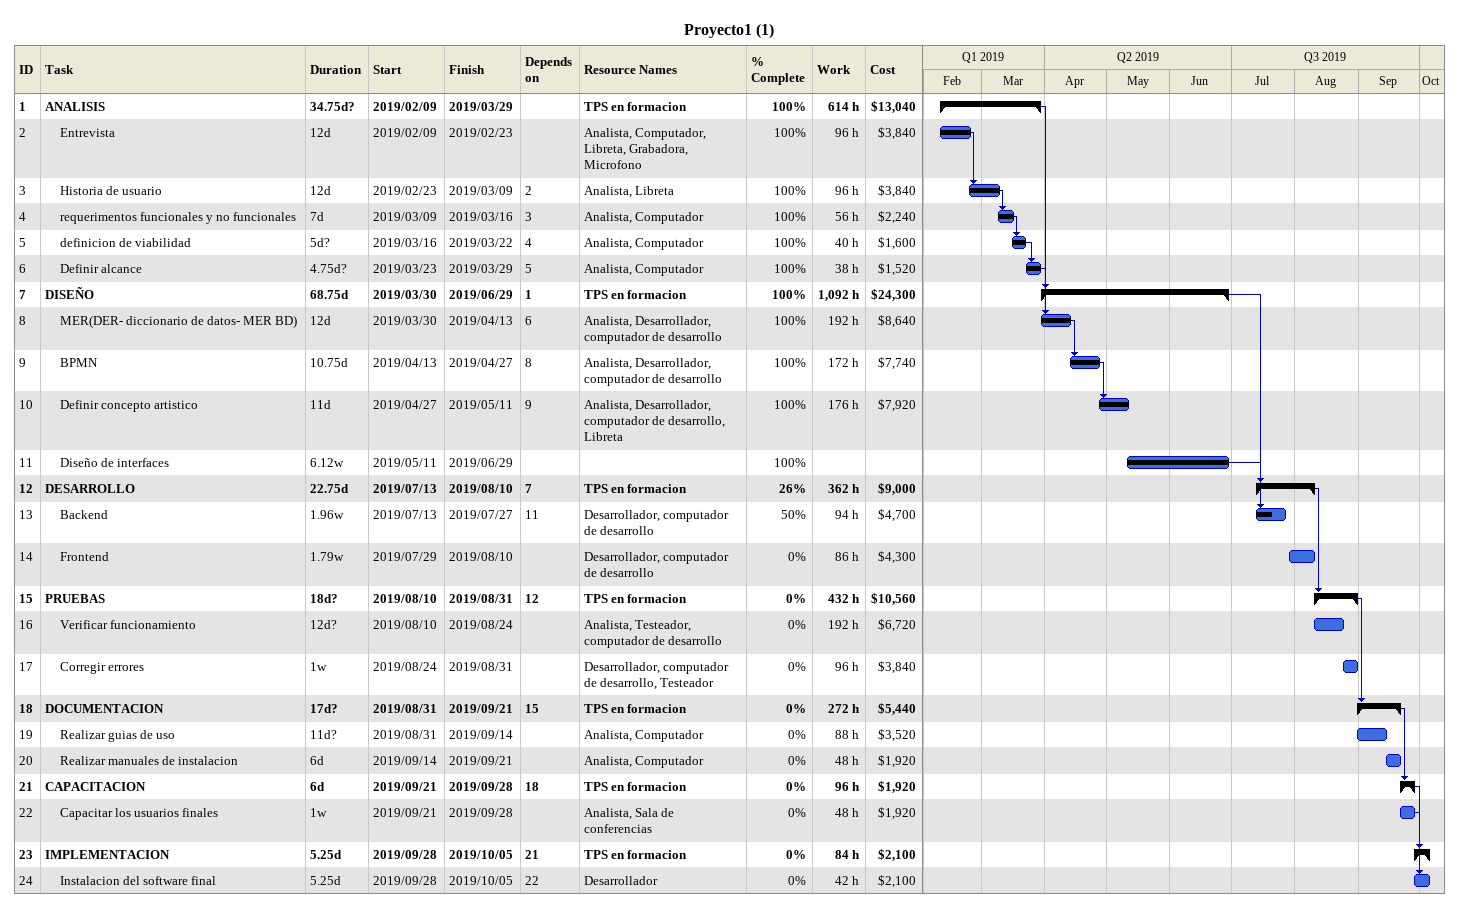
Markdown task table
Proyecto1 (1)

| ID | Level | Task | Duration | Start | Finish | Predecessors | Resources | % complete | Work (h) | Cost ($) |
|---|---|---|---|---|---|---|---|---|---|---|
| 1 | 1 | **ANALISIS** | 34.75d? | 2019-02-09 | 2019-03-29 |  | TPS en formacion | 100 | 614 | 13040 |
| 2 | 2 | Entrevista | 12d | 2019-02-09 | 2019-02-23 |  | Analista, Computador, Libreta, Grabadora, Microfono | 100 | 96 | 3840 |
| 3 | 2 | Historia de usuario | 12d | 2019-02-23 | 2019-03-09 | 2 | Analista, Libreta | 100 | 96 | 3840 |
| 4 | 2 | requerimentos funcionales y no funcionales | 7d | 2019-03-09 | 2019-03-16 | 3 | Analista, Computador | 100 | 56 | 2240 |
| 5 | 2 | definicion de viabilidad | 5d? | 2019-03-16 | 2019-03-22 | 4 | Analista, Computador | 100 | 40 | 1600 |
| 6 | 2 | Definir alcance | 4.75d? | 2019-03-23 | 2019-03-29 | 5 | Analista, Computador | 100 | 38 | 1520 |
| 7 | 1 | **DISEÑO** | 68.75d | 2019-03-30 | 2019-06-29 | 1 | TPS en formacion | 100 | 1092 | 24300 |
| 8 | 2 | MER(DER- diccionario de datos- MER BD) | 12d | 2019-03-30 | 2019-04-13 | 6 | Analista, Desarrollador, computador de desarrollo | 100 | 192 | 8640 |
| 9 | 2 | BPMN | 10.75d | 2019-04-13 | 2019-04-27 | 8 | Analista, Desarrollador, computador de desarrollo | 100 | 172 | 7740 |
| 10 | 2 | Definir concepto artistico | 11d | 2019-04-27 | 2019-05-11 | 9 | Analista, Desarrollador, computador de desarrollo, Libreta | 100 | 176 | 7920 |
| 11 | 2 | Diseño de interfaces | 6.12w | 2019-05-11 | 2019-06-29 |  |  | 100 |  |  |
| 12 | 1 | **DESARROLLO** | 22.75d | 2019-07-13 | 2019-08-10 | 7 | TPS en formacion | 26 | 362 | 9000 |
| 13 | 2 | Backend | 1.96w | 2019-07-13 | 2019-07-27 | 11 | Desarrollador, computador de desarrollo | 50 | 94 | 4700 |
| 14 | 2 | Frontend | 1.79w | 2019-07-29 | 2019-08-10 |  | Desarrollador, computador de desarrollo | 0 | 86 | 4300 |
| 15 | 1 | **PRUEBAS** | 18d? | 2019-08-10 | 2019-08-31 | 12 | TPS en formacion | 0 | 432 | 10560 |
| 16 | 2 | Verificar funcionamiento | 12d? | 2019-08-10 | 2019-08-24 |  | Analista, Testeador, computador de desarrollo | 0 | 192 | 6720 |
| 17 | 2 | Corregir errores | 1w | 2019-08-24 | 2019-08-31 |  | Desarrollador, computador de desarrollo, Testeador | 0 | 96 | 3840 |
| 18 | 1 | **DOCUMENTACION** | 17d? | 2019-08-31 | 2019-09-21 | 15 | TPS en formacion | 0 | 272 | 5440 |
| 19 | 2 | Realizar guias de uso | 11d? | 2019-08-31 | 2019-09-14 |  | Analista, Computador | 0 | 88 | 3520 |
| 20 | 2 | Realizar manuales de instalacion | 6d | 2019-09-14 | 2019-09-21 |  | Analista, Computador | 0 | 48 | 1920 |
| 21 | 1 | **CAPACITACION** | 6d | 2019-09-21 | 2019-09-28 | 18 | TPS en formacion | 0 | 96 | 1920 |
| 22 | 2 | Capacitar los usuarios finales | 1w | 2019-09-21 | 2019-09-28 |  | Analista, Sala de conferencias | 0 | 48 | 1920 |
| 23 | 1 | **IMPLEMENTACION** | 5.25d | 2019-09-28 | 2019-10-05 | 21 | TPS en formacion | 0 | 84 | 2100 |
| 24 | 2 | Instalacion del software final | 5.25d | 2019-09-28 | 2019-10-05 | 22 | Desarrollador | 0 | 42 | 2100 |
